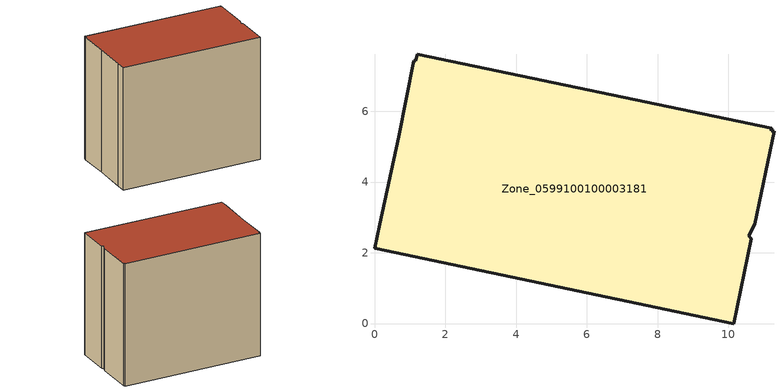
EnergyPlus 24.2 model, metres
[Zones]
Zone_0599100100003181
 floor ground (C_G): 10.74,2.81 10.57,2.48 10.65,2.4 10.15,0 0,2.12 0.14,2.81 0.69,5.28 1.11,7.43 1.16,7.42 1.21,7.61 11.22,5.53 11.21,5.45 11.29,5.43 z0
 wall outside (C_F): 11.22,5.53 1.21,7.61 1.16,7.42 1.11,7.43 0.69,5.28 0.14,2.81 0,2.12 10.15,0 10.65,2.4 10.57,2.48 10.74,2.81 11.29,5.43 11.21,5.45 11.22,5.53 z0:9.05
 roof outside (C_R): 10.65,2.4 10.57,2.48 10.74,2.81 11.29,5.43 11.21,5.45 11.22,5.53 1.21,7.61 1.16,7.42 1.11,7.43 0.69,5.28 0.14,2.81 0,2.12 10.15,0 z9.05
[BUILDING]
Pand.0599100100003181: North Axis=0; Terrain=City; Loads Convergence Tolerance Value=0.04; Temperature Convergence Tolerance Value=0.4; Solar Distribution=FullExterior; Maximum Number of Warmup Days=25; Minimum Number of Warmup Days=1
[Site:Location]
Rotterdam.The.Hague.AP_ZH_NLD Design_Conditions: Latitude=51.96; Longitude=4.45; Time Zone=1; Elevation=-4.5
[SITE:GROUNDTEMPERATURE:BUILDINGSURFACE]
18, 18, 18, 18, 18, 18, 18, 18, 18, 18, 18, 18
[MATERIAL] Thermal Absorptance=0.9; Solar Absorptance=0.7; Visible Absorptance=0.7
Name | Roughness | Thickness | Conductivity | Density | Specific Heat
G.TC.2006-2014 | MediumSmooth | 0.15 | 0.06 | 540 | 1210
F.TC.2006-2014 | Rough | 0.3 | 0.12 | 1920 | 840
R.TC.2006-2014 | MediumRough | 0.2 | 0.08 | 1500 | 1000
[CONSTRUCTION]
C_G: G.TC.2006-2014
C_F: F.TC.2006-2014
C_R: R.TC.2006-2014
[ZONE]
Zone_0599100100003181: Type=1; Multiplier=1; Ceiling Height=Autocalculate; Volume=Autocalculate; Floor Area=autocalculate; Part of Total Floor Area=Yes
[ZONEINFILTRATION:DESIGNFLOWRATE]
Infil_Zone_0599100100003181: Zone or ZoneList or Space or SpaceList=Zone_0599100100003181; Schedule=AlwaysOn; Design Flow Rate Calculation Method=Flow/Area; Flow Rate per Floor Area=0.0015; Constant Term Coefficient=1; Temperature Term Coefficient=0; Velocity Term Coefficient=0; Velocity Squared Term Coefficient=0
[HVACTEMPLATE:ZONE:IDEALLOADSAIRSYSTEM]
Zone_0599100100003181: Maximum Heating Supply Air Temperature=50; Minimum Cooling Supply Air Temperature=13; Maximum Heating Supply Air Humidity Ratio=0.0156; Minimum Cooling Supply Air Humidity Ratio=0.0077; Heating Limit=NoLimit; Cooling Limit=NoLimit; Dehumidification Control Type=ConstantSensibleHeatRatio; Cooling Sensible Heat Ratio=0.7; Dehumidification Setpoint=60; Humidification Control Type=None; Humidification Setpoint=30; Outdoor Air Method=None; Outdoor Air Flow Rate per Person=0.00944; Outdoor Air Flow Rate per Zone Floor Area=0; Outdoor Air Flow Rate per Zone=0; Demand Controlled Ventilation Type=None; Outdoor Air Economizer Type=NoEconomizer; Heat Recovery Type=None; Sensible Heat Recovery Effectiveness=0.7; Latent Heat Recovery Effectiveness=0.65
[ZONECONTROL:THERMOSTAT]
ThermostatControl_Zone_0599100100003181: Zone or ZoneList=Zone_0599100100003181; Control Type Schedule=DualSetpointControlType; Control 1=Thermostat_Zone_0599100100003181; Temperature Difference Between Cutout And Setpoint=0
[THERMOSTATSETPOINT:DUALSETPOINT]
Thermostat_Zone_0599100100003181: Heating Setpoint Temperature Schedule=HeatingSetpoint_Zone_0599100100003181; Cooling Setpoint Temperature Schedule=CoolingSetpoint_Zone_0599100100003181
[SCHEDULE:COMPACT]
HeatingSetpoint_Zone_0599100100003181: Through: 12/31, For: AllDays, Until: 24:00, 21
CoolingSetpoint_Zone_0599100100003181: Through: 12/31, For: AllDays, Until: 24:00, 24
DualSetpointControlType: Through: 12/31, For: AllDays, Until: 24:00, 4
AlwaysOn: Through: 12/31, For: AllDays, Until: 24:00, 1
